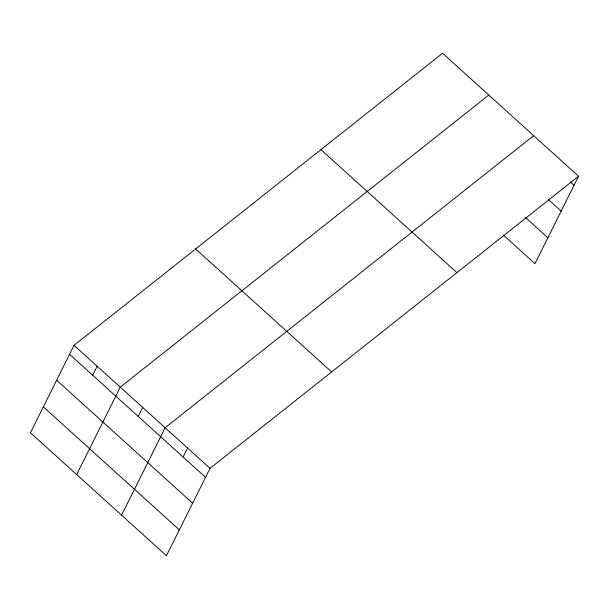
<?xml version="1.0" encoding="UTF-8"?>
<svg xmlns="http://www.w3.org/2000/svg" width="609" height="609" viewBox="0 0 609 609"><rect width="100%" height="100%" fill="white"/><g stroke="black" fill="none" stroke-linecap="round" stroke-linejoin="round"><path stroke-width="0.91" d="M74.032 345.341L30.45 432.748L166.44 555.743L210.021 468.336L578.55 176.252L442.56 53.257L74.032 345.341L210.021 468.336M92.667 375.243L97.151 366.245M76.688 474.563L120.27 387.157L488.799 95.073M138.22 416.442L142.704 407.451M121.564 515.153L165.146 427.746L533.674 135.662M183.096 457.032L187.58 448.041M578.55 176.252L534.968 263.659L503.415 235.127M570.557 182.076L574.066 185.25M548.542 199.706L561.163 211.125M525.43 217.489L547.872 237.784M320.943 149.647L456.933 272.642M195.649 248.952L331.639 371.947M69.548 354.331L205.537 477.327M56.645 380.206L192.634 503.201M43.353 406.873L179.343 529.868"/></g></svg>
